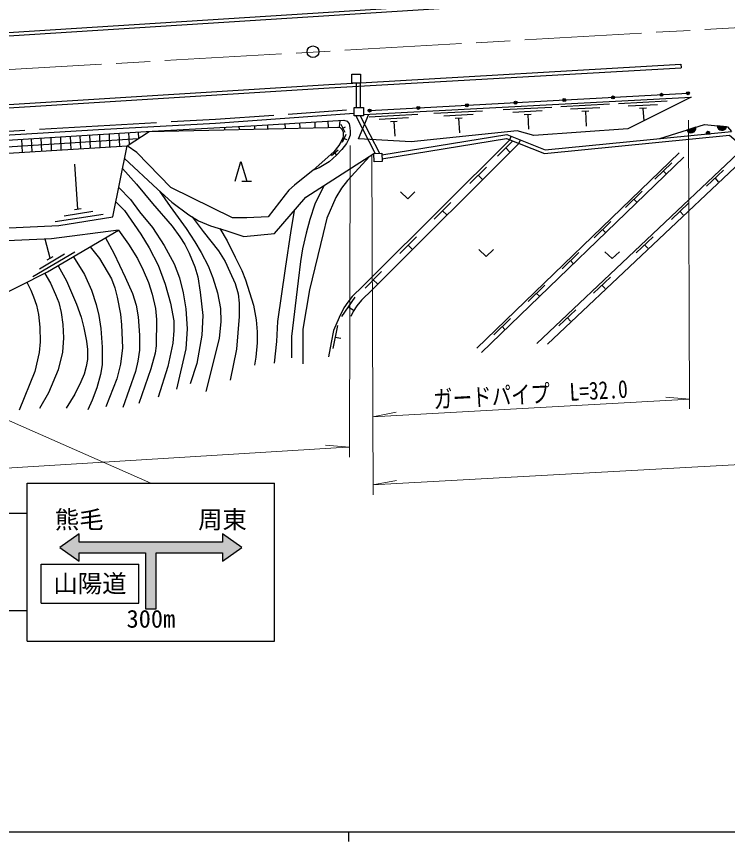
# Model space of a CAD drawing. Units: millimetres at full size, sheet at 1:1000; details may follow other scales. Extents: x 40000 to 680000, y 20000 to 380000.
# Drawn here: x 133916 to 206876, y 204000 to 288696 of the extents above; entities that cross this region are included whole.
import ezdxf
from ezdxf.enums import TextEntityAlignment as Align

# ---------------------------------------------------------------- set-up
doc = ezdxf.new("R2010")
doc.units = ezdxf.units.MM
doc.header["$LTSCALE"] = 1000
doc.linetypes.add('CHAIN', pattern=[18.5, 12, -1.5, 3.5, -1.5])
doc.linetypes.add('DASHED', pattern=[7.5, 6, -1.5])
for name, color, linetype, lineweight in [('M-BGD', 7, 'Continuous', 25), ('M-BMK', 2, 'CHAIN', 13), ('M-BMK-SRVR', 3, 'Continuous', 25), ('M-STR-HTXT', 7, 'Continuous', 13), ('M-STR-STRC', 7, 'Continuous', 25), ('M-TTL-BAND', 7, 'Continuous', 25)]:
    doc.layers.add(name, color=color, linetype=linetype, lineweight=lineweight)
doc.styles.add('ＭＳ ゴシック', font='')
doc.styles.get('ＭＳ ゴシック').set_extended_font_data('MS Gothic')

msp = doc.modelspace()

# ---------------------------------------------------------------- hatches: boundary and pattern name
at = {"layer": 'M-BGD'}
for points in [[(194964, 280385, -1), (195264, 280401, -0.41421), (195122, 280243, -0.41421)], [(199957, 280657, -1), (200257, 280673, -0.41421), (200115, 280515, -0.41421)], [(202664, 280804, -1), (202964, 280820, -0.41421), (202822, 280663, -0.41421)], [(179987, 279570, -1), (180286, 279586, -0.41421), (180145, 279428, -0.41421)], [(184979, 279842, -1), (185279, 279858, -0.41421), (185137, 279700, -0.41421)], [(189972, 280113, -1), (190271, 280130, -0.41421), (190130, 279972, -0.41421)], [(170001, 279026, -1), (170301, 279043, -0.41421), (170159, 278885, -0.41421)], [(174994, 279298, -1), (175294, 279314, -0.41421), (175152, 279157, -0.41421)], [(203639, 277324, -0.82183), (202693, 277028)], [(206786, 277367, -0.82183), (205800, 277469)], [(204682, 276621, -0.4608), (204859, 276874, -0.4608), (205082, 276660)]]:
    msp.add_hatch(color=256, dxfattribs=at).paths.add_polyline_path(points)
at = {"layer": 'M-STR-STRC'}
msp.add_hatch(color=256, dxfattribs=at).paths.add_polyline_path([(155054, 234733), (140354, 234733), (140354, 235583), (138354, 234183), (140354, 232783), (140354, 233633), (147154, 233633), (147154, 227883), (148254, 227883), (148254, 233633), (155054, 233633), (155054, 232783), (157054, 234183), (155054, 235583)])

# ---------------------------------------------------------------- linework, layer by layer
at = {"layer": 'M-BGD'}
for p, q in [((169223, 281897), (202091, 283791)), ((202091, 283791), (202111, 283442)), ((169513, 278634), (203143, 280430)), ((170151, 279035), (202814, 280812)), ((194757, 279682), (189765, 279415)), ((200670, 279997), (195677, 279731)), ((199687, 279644), (196692, 279484)), ((181751, 278987), (176758, 278721)), ((188840, 279366), (183848, 279099)), ((187858, 279013), (184862, 278853)), ((186725, 278652), (186026, 278615)), ((193775, 279329), (190779, 279169)), ((192642, 278968), (191943, 278931)), ((192293, 278949), (192373, 277451)), ((198555, 279283), (197856, 279246)), ((198205, 279265), (198274, 277989)), ((164526, 277865), (164539, 277269)), ((165857, 277943), (165901, 277298)), ((167062, 277303), (167145, 278018)), ((175108, 278633), (170115, 278366)), ((174125, 278280), (171130, 278120)), ((172993, 277919), (172294, 277882)), ((172644, 277900), (172724, 276402)), ((180768, 278634), (177772, 278475)), ((179636, 278274), (178937, 278236)), ((179286, 278255), (179366, 276757)), ((186376, 278633), (186456, 277135)), ((155243, 277332), (155249, 277068)), ((156747, 277416), (156754, 277101)), ((158324, 277505), (158332, 277135)), ((159663, 277582), (159672, 277164)), ((161467, 277687), (161477, 277203)), ((162972, 277775), (162983, 277235)), ((167193, 277628), (167615, 276833)), ((167404, 277231), (167669, 277371)), ((203639, 277324), (202693, 277028)), ((206786, 277367), (205800, 277469)), ((135431, 276156), (135486, 274809)), ((136429, 276217), (136484, 274870)), ((137427, 276279), (137483, 274931)), ((138426, 276341), (138481, 274992)), ((139424, 276402), (139479, 275053)), ((140422, 276464), (140478, 275114)), ((141421, 276526), (141476, 275175)), ((142419, 276587), (142474, 275236)), ((143417, 276649), (143473, 275297)), ((144416, 276711), (144471, 275358)), ((145414, 276772), (145464, 275541)), ((146412, 276834), (146439, 276183)), ((167707, 276596), (167349, 275771)), ((167528, 276183), (167803, 276064)), ((184533, 276036), (184681, 276408)), ((204682, 276621), (205082, 276660)), ((134432, 276094), (134488, 274748)), ((184837, 275915), (183267, 274351)), ((185479, 275660), (185627, 276031)), ((166910, 274976), (166234, 274382)), ((166572, 274679), (166770, 274453)), ((201915, 274708), (181145, 254631)), ((184117, 275198), (184541, 274773)), ((208587, 275241), (187295, 255113)), ((209207, 274711), (188422, 255062)), ((202406, 274263), (181635, 254186)), ((201153, 273680), (199428, 272012)), ((140203, 268923), (139896, 273520)), ((182150, 273239), (180450, 271545)), ((200290, 272846), (200582, 272544)), ((206472, 272912), (204728, 271263)), ((181300, 272392), (181723, 271967)), ((205600, 272087), (205929, 271738)), ((157043, 271804), (158043, 271804)), ((198135, 270762), (196409, 269094)), ((178487, 269590), (176787, 267896)), ((197272, 269928), (197564, 269626)), ((202881, 269517), (201137, 267868)), ((138790, 268247), (141754, 268709)), ((139857, 268869), (140548, 268976)), ((177637, 268743), (178060, 268318)), ((202009, 268692), (202338, 268344)), ((137871, 267649), (142811, 268418)), ((194915, 267650), (193190, 265982)), ((194053, 266816), (194344, 266514)), ((174951, 266067), (173250, 264373)), ((199248, 266083), (197504, 264434)), ((137377, 263878), (136864, 265842)), ((174100, 265220), (174524, 264795)), ((198376, 265258), (198706, 264909)), ((135590, 261988), (139896, 264529)), ((136268, 262806), (138852, 264331)), ((191620, 264465), (189894, 262797)), ((137075, 263700), (137678, 264056)), ((190757, 263631), (191049, 263329)), ((171378, 262512), (169681, 260814)), ((194866, 261940), (193122, 260292)), ((170529, 261663), (170953, 261239)), ((188144, 261105), (186419, 259437)), ((193994, 261116), (194324, 260767)), ((187281, 260271), (187573, 259969)), ((168625, 259899), (167278, 257913)), ((167952, 258906), (168448, 258569)), ((191322, 258590), (189578, 256941)), ((184614, 257693), (182889, 256025)), ((190450, 257766), (190780, 257417)), ((166852, 256959), (166386, 254605)), ((183751, 256859), (184043, 256557)), ((166619, 255782), (167207, 255666))]:
    msp.add_line(p, q, dxfattribs=at)
at = {"layer": 'M-BGD', "linetype": 'DASHED'}
for p, q in [((168782, 281851), (168782, 279356)), ((169182, 281851), (169182, 279356)), ((168733, 278501), (170734, 274640)), ((169183, 278501), (171177, 274656))]:
    msp.add_line(p, q, dxfattribs=at)
at = {"layer": 'M-BGD'}
for points in [[(64671, 283295), (77312, 283778), (122254, 286380), (179425, 289992)], [(64675, 282945), (77329, 283428), (122275, 286031), (179447, 289642)], [(64744, 275777), (73707, 276025), (90619, 276862), (104032, 277497), (166000, 281361), (202111, 283442)], [(64741, 276127), (73693, 276374), (90602, 277212), (104013, 277846), (165979, 281710), (168423, 281851)], [(203143, 280430), (196656, 277179), (186986, 276472), (185305, 276952), (174404, 275837), (168999, 276136), (170076, 278665)], [(64785, 271516), (69647, 271712), (77532, 272168), (82405, 272364), (100028, 274530), (113834, 275377), (142314, 277079), (154347, 277759), (168550, 278757)], [(64788, 271197), (83009, 271990), (99505, 274034), (128524, 275729), (147209, 276883), (158564, 277518), (167512, 278039), (167850, 277942), (168036, 277673), (168135, 277301), (168157, 276895), (168157, 276522), (167998, 276061), (167779, 275662), (167303, 275025), (166760, 274444), (166011, 273761), (164961, 273156), (164351, 272931)], [(199921, 276161), (204523, 277601), (206862, 277359), (207295, 276874)], [(98893, 273278), (99566, 273362), (128565, 275055), (146399, 276157)], [(171407, 274489), (184227, 276588), (188160, 275023), (207295, 276874)], [(171422, 274086), (184183, 276176), (188103, 274615), (207090, 276523), (211892, 272412), (231963, 256727)], [(64810, 268896), (79683, 269847), (85098, 270075), (85979, 270863), (89415, 271386), (90192, 272244), (93660, 272487), (94301, 273104), (98893, 273533), (98893, 272652), (109739, 273235), (145259, 275406)], [(68362, 268461), (72803, 267160), (78437, 265609), (90620, 265023), (138253, 267253), (143790, 268115), (145259, 275406)], [(184533, 276036), (170317, 261875), (169458, 261016), (168372, 259956), (167903, 259368), (167504, 258780), (167032, 257785), (166447, 256460), (166202, 255221), (165946, 253760)], [(185479, 275660), (171263, 261498), (170404, 260640), (169318, 259580), (168848, 258992), (168450, 258403), (168214, 257906)], [(145001, 274127), (148382, 270959), (149866, 269637), (151606, 268339), (152578, 267725), (153818, 267202), (155395, 266743), (157248, 266113), (160395, 266418), (163613, 270140), (170600, 274635)], [(156343, 271804), (156943, 273804), (157543, 271804)], [(170164, 274355), (167882, 271875), (167280, 271076), (166680, 270128), (165770, 267978), (165368, 266427), (163972, 260650), (163295, 256610), (163295, 253051)], [(144791, 273085), (146224, 271478), (147875, 269508), (149893, 267178), (150665, 266078), (151184, 265285), (151650, 264406), (152220, 263007), (152513, 261976), (152755, 260405), (153031, 258007), (152929, 255974), (152405, 253086), (151753, 251002)], [(144401, 271147), (145620, 269911), (146537, 268652), (147858, 267034), (149058, 265175), (150087, 263298), (150630, 261857), (151035, 260337), (151302, 258678), (151436, 256638), (151276, 254570), (150348, 250448)], [(165455, 271325), (164518, 269432), (164027, 267848), (163652, 266446), (163250, 264860), (163059, 263550), (162805, 261551), (162150, 255830), (162150, 253642)], [(148590, 270774), (149691, 269191), (151332, 266930), (152222, 265566), (152864, 264473), (153587, 263101), (154052, 261883), (154557, 260323), (154856, 258720), (154885, 257391), (154698, 255637), (153336, 250185)], [(173308, 270694), (174058, 269994), (174808, 270694)], [(144101, 269662), (144983, 268781), (146662, 266361), (147544, 264949), (148446, 263156), (149171, 261209), (149712, 259254), (150053, 257452), (150070, 256468), (149962, 255157), (149431, 252777), (148452, 249610)], [(162393, 268729), (162069, 266713), (161498, 262817), (160695, 257385), (160597, 255323), (160368, 253122)], [(151934, 268131), (153081, 266637), (154657, 264625), (155330, 263560), (155811, 262496), (156351, 261282), (156656, 260235), (156755, 259279), (156755, 257908), (156476, 254559), (155847, 251355)], [(154795, 266917), (155522, 265680), (156349, 264003), (157048, 262617), (157429, 261675), (158240, 259071), (158509, 257545), (158614, 256333), (158623, 255190), (158487, 253709), (158325, 252888)], [(143034, 265962), (143909, 264385), (145075, 261945), (145806, 260259), (146197, 259069), (146401, 257854), (146521, 255964), (146521, 254437), (146350, 253322), (146123, 252266), (144829, 248560)], [(144378, 266755), (145413, 265320), (146318, 263848), (146904, 262650), (147452, 261380), (147828, 260188), (148191, 258719), (148292, 257598), (148263, 254872), (148157, 254147), (147701, 252514), (146469, 248963)], [(141460, 265034), (142442, 263842), (143661, 261772), (144002, 260836), (144231, 259876), (144590, 258154), (144701, 257057), (144783, 254694), (144590, 253001), (144222, 251485), (143087, 248621)], [(181375, 264760), (182125, 264060), (182875, 264760)], [(194281, 264535), (195031, 263835), (195781, 264535)], [(139755, 264027), (140883, 262197), (141595, 260595), (142094, 259116), (142360, 258001), (142567, 256657), (142723, 254764), (142707, 252942), (142524, 251948), (142168, 250590), (141667, 249308), (141227, 248331)], [(138184, 263101), (139035, 261569), (140075, 259156), (140537, 257824), (140823, 256749), (141102, 255371), (141214, 254524), (141192, 253495), (141077, 252776), (140861, 251986), (140531, 251181), (139892, 249926), (139004, 248474)], [(136831, 262328), (137393, 261330), (137922, 260155), (138250, 259340), (138503, 258316), (138664, 257066), (138748, 255719), (138640, 254226), (138202, 252421), (137203, 250049), (136283, 248457)], [(134988, 261407), (135380, 260613), (135669, 259919), (135955, 259049), (136178, 258108), (136310, 256819), (136354, 255300), (136231, 254205), (135789, 252253), (134198, 248268)]]:
    msp.add_lwpolyline(points, dxfattribs=at)
for points in [[(168340, 282763), (169223, 282763), (169223, 281851), (168340, 281851)], [(168550, 279356), (169513, 279356), (169513, 278501), (168550, 278501)], [(145259, 275406), (147529, 276901), (165901, 277298), (166896, 277331), (167126, 277293), (167272, 277161), (167336, 277068), (167394, 276930), (167425, 276744), (167434, 276454), (167390, 276243), (167228, 275870), (166979, 275438), (166473, 274792), (164351, 272931), (162458, 271375), (161870, 270867), (161478, 270389), (159757, 268145), (157555, 268016), (156087, 268016), (149761, 271132), (146261, 274738)], [(170600, 274635), (171401, 274664), (171432, 273795), (170631, 273766)], [(78753, 264437), (105442, 256880), (128203, 258017), (137113, 262469), (144378, 266755), (137515, 265871), (91852, 263806)]]:
    msp.add_lwpolyline(points, close=True, dxfattribs=at)
at = {"layer": 'M-BGD', "linetype": 'DASHED'}
msp.add_lwpolyline([(64781, 271916), (69627, 272111), (77513, 272567), (82372, 272763), (99991, 274929), (113810, 275776), (142291, 277478), (154322, 278158), (168550, 279158)], dxfattribs=at)
at = {"layer": 'M-BGD'}
for centre in [(195114, 280393), (200107, 280665), (202814, 280812), (180136, 279578), (185129, 279850), (190122, 280122), (170151, 279035), (175144, 279306)]:
    msp.add_circle(centre, 150, dxfattribs=at)
for centre, radius, start, end in [((203137, 277270), 505, 208.55555, 6.21374), ((206303, 277515), 505, 185.258, 342.91619), ((204879, 276672), 203, 356.56473, 194.48812)]:
    msp.add_arc(centre, radius, start, end, dxfattribs=at)
at = {"layer": 'M-BMK'}
msp.add_lwpolyline([(382741, 297624), (87650, 280627), (64704, 279891)], dxfattribs=at)
at = {"layer": 'M-BMK-SRVR'}
msp.add_circle((164341, 285078), 600, dxfattribs=at)
at = {"layer": 'M-STR-HTXT'}
for p, q in [((202883, 278054), (202993, 248416)), ((68282, 275875), (147704, 240783)), ((168163, 275461), (168078, 243473)), ((170395, 274503), (170499, 239601)), ((203002, 249418), (170475, 247612)), ((203002, 249418), (200555, 249624)), ((170475, 247612), (172883, 248088)), ((267935, 246012), (170496, 240602)), ((168081, 244474), (165634, 244673)), ((170496, 240602), (172904, 241078))]:
    msp.add_line(p, q, dxfattribs=at)
msp.add_lwpolyline([(168081, 244474), (166717, 244399), (89562, 239667), (65100, 238883)], dxfattribs=at)
at = {"layer": 'M-STR-STRC'}
for p, q in [((135004, 224583), (135004, 240783)), ((135004, 240783), (160404, 240783)), ((160404, 224583), (160404, 240783)), ((135004, 237683), (132704, 237683)), ((136454, 228483), (136454, 232483)), ((136454, 232483), (146454, 232483)), ((146454, 228483), (146454, 232483)), ((136454, 228483), (146454, 228483)), ((135004, 227683), (132704, 227683)), ((135004, 224583), (160404, 224583))]:
    msp.add_line(p, q, dxfattribs=at)
msp.add_lwpolyline([(155054, 234733), (140354, 234733), (140354, 235583), (138354, 234183), (140354, 232783), (140354, 233633), (147154, 233633), (147154, 227883), (148254, 227883), (148254, 233633), (155054, 233633), (155054, 232783), (157054, 234183), (155054, 235583)], close=True, dxfattribs=at)
at = {"layer": 'M-TTL-BAND'}
for p, q in [((40000, 205000), (579000, 205000)), ((168000, 205000), (168000, 204000))]:
    msp.add_line(p, q, dxfattribs=at)

# ---------------------------------------------------------------- texts
at = {"layer": 'M-STR-HTXT', "style": 'ＭＳ ゴシック', "width": 0.8}
msp.add_text('ガードパイプ\u3000L=32.0', height=1833, rotation=3.178, dxfattribs=at).set_placement((186741, 248463), align=Align.BOTTOM_CENTER)
at = {"layer": 'M-STR-STRC', "style": 'ＭＳ ゴシック'}
for s, p in [('熊毛', (140354, 235583)), ('周東', (155054, 235583))]:
    msp.add_text(s, height=1833, dxfattribs=at).set_placement(p, align=Align.BOTTOM_CENTER)
msp.add_text('山陽道', height=1833, dxfattribs=at).set_placement((141454, 230483), align=Align.MIDDLE_CENTER)
msp.add_text('300m', height=1833, dxfattribs=at).set_placement((147704, 227783), align=Align.TOP_CENTER)

doc.saveas('drawing.dxf')
